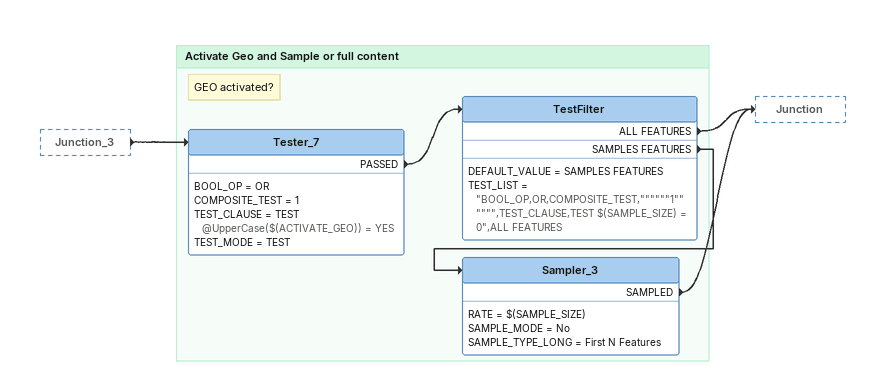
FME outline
Junction_3 [outside]
    -> Tester_7

Bookmark: Activate Geo and Sample or full content
Note: GEO activated?
Tester_7
    BOOL_OP = OR
    COMPOSITE_TEST = 1
    TEST_CLAUSE = TEST @UpperCase($(ACTIVATE_GEO)) = YES
    TEST_MODE = TEST
    PASSED -> TestFilter
TestFilter
    DEFAULT_VALUE = SAMPLES FEATURES
    TEST_LIST = "BOOL_OP,OR,COMPOSITE_TEST,""""""1"""""",TEST_CLAUSE,TEST $(SAMPLE_SIZE) = 0",ALL FEATURES
    ALL FEATURES -> Junction
    SAMPLES FEATURES -> Sampler_3
Sampler_3
    RATE = $(SAMPLE_SIZE)
    SAMPLE_MODE = No
    SAMPLE_TYPE_LONG = First N Features
    SAMPLED -> Junction
